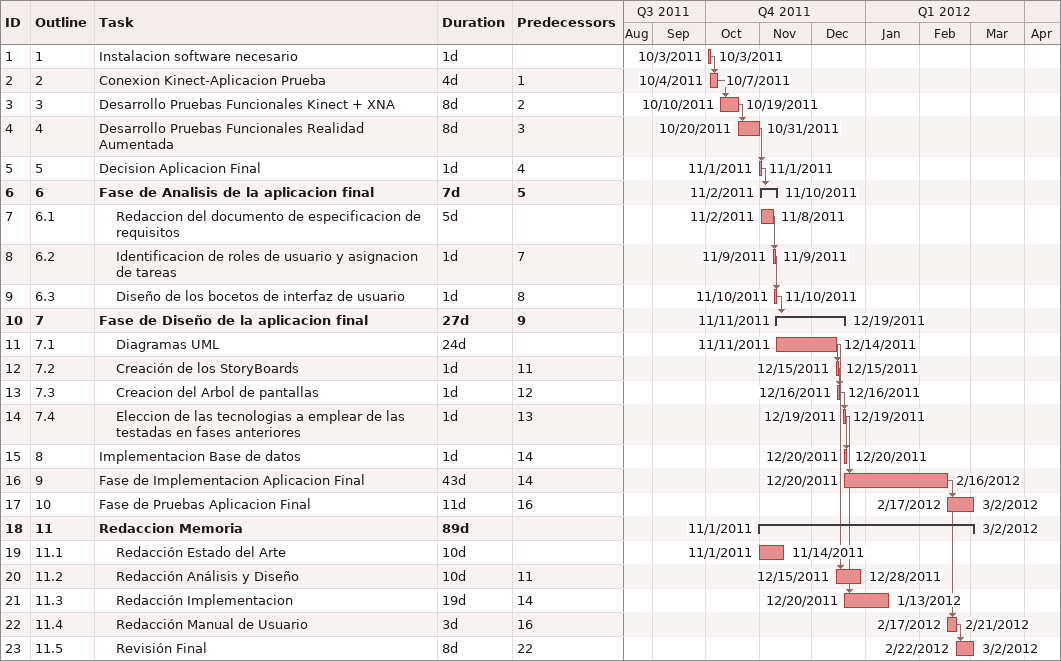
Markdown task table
| ID | WBS | Task | Duration | Start | Finish | Predecessors |
|---|---|---|---|---|---|---|
| 1 | 1 | Instalacion software necesario | 1d | 2011-10-03 | 2011-10-03 |  |
| 2 | 2 | Conexion Kinect-Aplicacion Prueba | 4d | 2011-10-04 | 2011-10-07 | 1 |
| 3 | 3 | Desarrollo Pruebas Funcionales Kinect + XNA | 8d | 2011-10-10 | 2011-10-19 | 2 |
| 4 | 4 | Desarrollo Pruebas Funcionales Realidad Aumentada | 8d | 2011-10-20 | 2011-10-31 | 3 |
| 5 | 5 | Decision Aplicacion Final | 1d | 2011-11-01 | 2011-11-01 | 4 |
| 6 | 6 | **Fase de Analisis de la aplicacion final** | 7d | 2011-11-02 | 2011-11-10 | 5 |
| 7 | 6.1 | Redaccion del documento de especificacion de requisitos | 5d | 2011-11-02 | 2011-11-08 |  |
| 8 | 6.2 | Identificacion de roles de usuario y asignacion de tareas | 1d | 2011-11-09 | 2011-11-09 | 7 |
| 9 | 6.3 | Diseño de los bocetos de interfaz de usuario | 1d | 2011-11-10 | 2011-11-10 | 8 |
| 10 | 7 | **Fase de Diseño de la aplicacion final** | 27d | 2011-11-11 | 2011-12-19 | 9 |
| 11 | 7.1 | Diagramas UML | 24d | 2011-11-11 | 2011-12-14 |  |
| 12 | 7.2 | Creación de los StoryBoards | 1d | 2011-12-15 | 2011-12-15 | 11 |
| 13 | 7.3 | Creacion del Arbol de pantallas | 1d | 2011-12-16 | 2011-12-16 | 12 |
| 14 | 7.4 | Eleccion de las tecnologias a emplear de las testadas en fases anteriores | 1d | 2011-12-19 | 2011-12-19 | 13 |
| 15 | 8 | Implementacion Base de datos | 1d | 2011-12-20 | 2011-12-20 | 14 |
| 16 | 9 | Fase de Implementacion Aplicacion Final | 43d | 2011-12-20 | 2012-02-16 | 14 |
| 17 | 10 | Fase de Pruebas Aplicacion Final | 11d | 2012-02-17 | 2012-03-02 | 16 |
| 18 | 11 | **Redaccion Memoria** | 89d | 2011-11-01 | 2012-03-02 |  |
| 19 | 11.1 | Redacción Estado del Arte | 10d | 2011-11-01 | 2011-11-14 |  |
| 20 | 11.2 | Redacción Análisis y Diseño | 10d | 2011-12-15 | 2011-12-28 | 11 |
| 21 | 11.3 | Redacción Implementacion | 19d | 2011-12-20 | 2012-01-13 | 14 |
| 22 | 11.4 | Redacción Manual de Usuario | 3d | 2012-02-17 | 2012-02-21 | 16 |
| 23 | 11.5 | Revisión Final | 8d | 2012-02-22 | 2012-03-02 | 22 |
